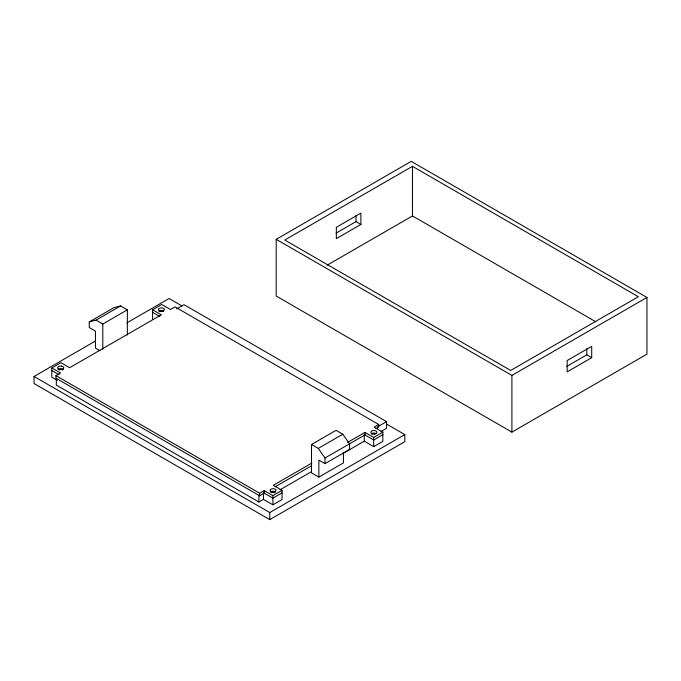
<?xml version="1.0" encoding="UTF-8"?>
<svg xmlns="http://www.w3.org/2000/svg" width="681" height="681" viewBox="0 0 681 681"><rect width="100%" height="100%" fill="white"/><g stroke="black" fill="none" stroke-linecap="round" stroke-linejoin="round"><path stroke-width="1.02" d="M100.039 350.766L95.434 348.11L95.434 331.102L89.296 327.552L89.296 321.883L113.846 307.71L120.597 305.939L127.356 309.838L127.356 335.035M89.296 321.883L96.047 320.113L120.597 305.939M96.047 320.113L102.797 324.011L127.356 309.838M386.391 423.948L404.803 434.58L404.803 441.671L269.761 519.637L34.05 383.548L34.05 376.465L95.604 340.926M126.836 322.896L169.092 298.499L181.98 305.939M57.255 380.33L51.799 377.18L51.799 367.961L60.949 362.684L69.658 367.714L161.303 314.801L152.587 309.77L152.587 318.989M152.587 309.77L161.737 304.492L170.454 309.523L175.026 306.884L378.696 424.467L378.696 427.021L375.955 428.604M276.197 239.329L411.239 161.363L646.95 297.452L646.95 354.154L511.908 432.12L276.197 296.031L276.197 239.329L511.908 375.418L646.95 297.452M412.465 166.326L284.786 240.035L510.682 370.455L638.352 296.737L412.465 166.326L412.465 215.937L595.773 321.772M55.944 375.631L259.614 493.223L264.185 490.584L264.185 493.129L259.614 495.777L55.944 378.185L55.944 375.631L60.515 372.992L51.799 367.961M176.651 308.936L183.998 304.688L386.561 421.641L386.561 428.306L381.054 431.482M335.988 233.157L355.993 221.614L360.904 224.449L360.904 213.102L336.354 227.284L336.354 238.622L360.904 224.449M327.042 265.258L412.465 215.937M318.87 477.109L311.498 472.852L311.498 444.506L336.056 430.332L342.807 434.231L349.557 443.799L349.557 449.469L325.007 463.642L318.87 460.101L318.87 477.109L343.42 462.935L343.42 452.303M311.498 444.506L318.257 448.404L342.807 434.231M311.821 463.08L273.328 485.298L282.045 490.337L282.045 499.548L272.902 504.825L263.462 499.377L258.882 502.016L56.319 385.063L56.319 378.406M347.565 442.446L364.973 432.392L373.69 437.423L382.841 432.146L382.841 441.356L373.69 446.634L364.25 441.186L364.25 434.521L373.69 439.977L382.841 434.691M378.696 424.467L374.124 427.106L382.841 432.146M377.376 426.944L386.561 421.641M275.167 486.796L311.821 465.634M325.007 463.642L325.007 457.972L364.973 434.946L364.973 432.392M280.01 489.818L311.243 471.788M342.475 453.759L364.514 441.033M264.185 490.584L272.902 495.615L282.045 490.337M282.045 492.882L272.902 498.169L263.462 492.712L263.462 499.377M34.05 376.465L269.761 512.546L404.803 434.58M566.788 366.412L586.792 354.861L591.704 357.695L591.704 346.357L567.154 360.53L567.154 371.877L591.704 357.695M152.587 312.324L159.865 316.52M51.799 370.515L59.077 374.712M318.257 448.404L325.007 457.972M586.792 348.672L586.792 354.861M511.908 375.418L511.908 432.12M373.69 437.423L373.69 446.634M355.993 215.426L355.993 221.614M272.902 495.615L272.902 504.825M269.761 512.546L269.761 519.637M259.614 493.223L259.614 495.777M258.882 495.351L258.882 502.016M102.797 324.011L102.797 349.217M58.098 369.511A3.039 1.754 0 0 1 60.728 368.634L61.52 368.693A3.039 1.754 0 0 1 63.359 369.511M158.928 311.285A3.039 1.754 0 0 1 163.721 310.987M270.519 492.099A3.039 1.754 0 0 1 275.779 492.167M371.273 433.942A3.039 1.754 0 0 1 373.903 433.065L374.695 433.125A3.039 1.754 0 0 1 376.057 433.576M160.478 311.6A1.737 1.004 0 0 1 162.938 311.6M59.238 370.243A1.737 1.004 0 0 1 60.686 369.502A1.737 1.004 0 0 1 62.422 369.996M372.039 434.103A1.737 1.004 0 0 1 375.044 434.103M271.251 492.295A1.737 1.004 0 0 1 273.2 491.835A1.737 1.004 0 0 1 274.486 492.797M158.605 309.148L158.571 310.059A3.039 1.754 0 0 0 163.619 310.919L164.479 309.234A3.039 1.754 0 0 0 159.422 308.374L158.605 309.148M270.204 489.962L270.161 490.873A3.039 1.754 0 0 0 275.209 491.725L276.069 490.048A3.039 1.754 0 0 0 271.021 489.188L270.204 489.962M61.52 366.14L60.728 366.08A3.039 1.754 0 0 0 57.689 367.834L57.8 368.293A3.039 1.754 0 0 0 59.945 369.536L60.728 369.596A3.039 1.754 0 0 0 63.767 367.834L63.665 367.382A3.039 1.754 0 0 0 61.52 366.14M374.695 430.571L373.903 430.511A3.039 1.754 0 0 0 370.873 432.265L370.975 432.724A3.039 1.754 0 0 0 373.12 433.959L373.903 434.018A3.039 1.754 0 0 0 376.942 432.265L376.84 431.814A3.039 1.754 0 0 0 374.695 430.571"/></g></svg>
